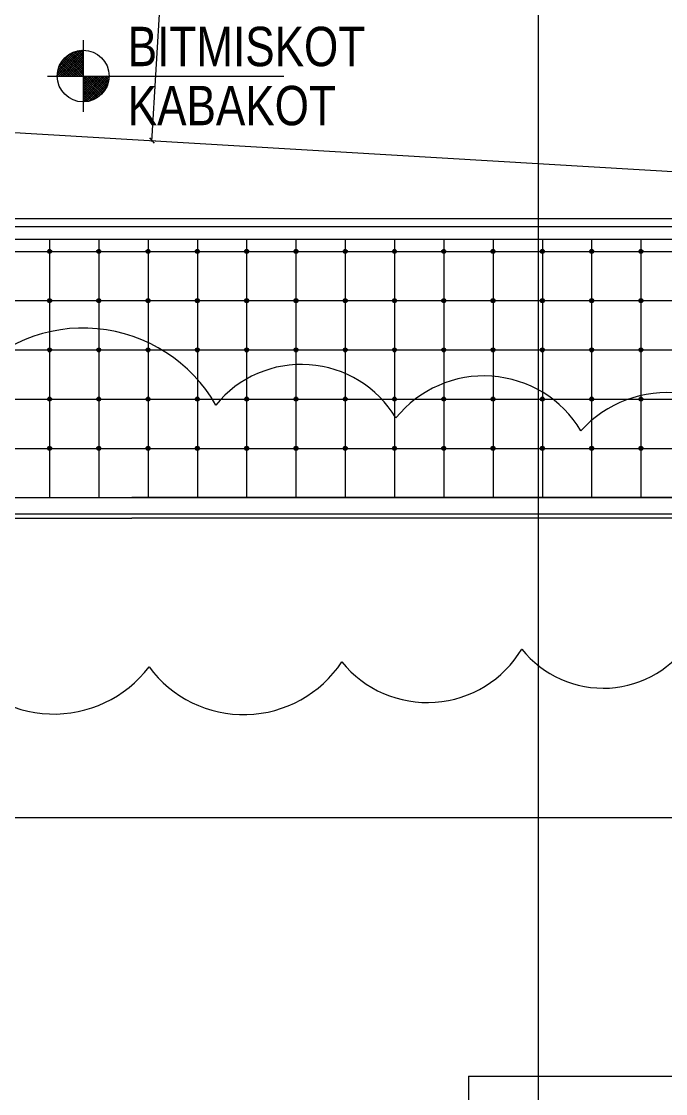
# Model space of a CAD drawing. Header units: millimetres. Extents: x 43168.9 to 43194.6, y -25545.1 to -25543.4.
# Drawn here: x 43174.199 to 43174.3559, y -25544.0512 to -25543.7899 of the extents above; entities that cross this region are included whole.
import ezdxf

# ---------------------------------------------------------------- set-up
doc = ezdxf.new("R2010")
doc.units = ezdxf.units.MM
doc.header["$LTSCALE"] = 200
for name, pattern in [('DASHDOT', [1, 0.5, -0.25, 0, -0.25]), ('DASHDOT2', [0.5, 0.25, -0.125, 0, -0.125]), ('DOT2', [0.125, 0, -0.125])]:
    doc.linetypes.add(name, pattern=pattern)
for name, color, linetype in [('aks_sgh', 5, 'DASHDOT2'), ('duv_sgh', 4, 'Continuous'), ('gor-3_sgh', 191, 'Continuous'), ('gor-4_sgh', 17, 'Continuous'), ('izd.tas.ust_sgh', 213, 'DOT2'), ('olcu-uyg_sgh', 193, 'Continuous'), ('yapi-yaklasma_sgh', 41, 'DASHDOT')]:
    doc.layers.add(name, color=color, linetype=linetype)
doc.styles.add('text2', font='arial.ttf')

msp = doc.modelspace()

# ---------------------------------------------------------------- linework, layer by layer
at = {"color": 0}
for p, q in [((43174.21407, -25543.79446), (43174.21407, -25543.81186)), ((43174.20537, -25543.80316), (43174.26297, -25543.80316))]:
    msp.add_line(p, q, dxfattribs=at)
for p, q in [((43174.20778, -25543.80298), (43174.21389, -25543.79686)), ((43174.20782, -25543.80239), (43174.21331, -25543.79691)), ((43174.20795, -25543.80172), (43174.21267, -25543.79701)), ((43174.20814, -25543.80316), (43174.21407, -25543.79723)), ((43174.20817, -25543.80096), (43174.2119, -25543.79724)), ((43174.20866, -25543.79994), (43174.21085, -25543.79776)), ((43174.20868, -25543.80316), (43174.21407, -25543.79777)), ((43174.20922, -25543.80316), (43174.21407, -25543.79831)), ((43174.21407, -25543.80228), (43174.21008, -25543.79829)), ((43174.21407, -25543.80175), (43174.21038, -25543.79806)), ((43174.21407, -25543.80121), (43174.21071, -25543.79785)), ((43174.21407, -25543.80067), (43174.21103, -25543.79764)), ((43174.21407, -25543.80013), (43174.2114, -25543.79747)), ((43174.21407, -25543.79959), (43174.21177, -25543.7973)), ((43174.21407, -25543.79905), (43174.21217, -25543.79716)), ((43174.21407, -25543.79851), (43174.21259, -25543.79704)), ((43174.21407, -25543.79797), (43174.21304, -25543.79695)), ((43174.21407, -25543.79744), (43174.21351, -25543.79688)), ((43174.21407, -25543.7969), (43174.21403, -25543.79686)), ((43174.21063, -25543.80316), (43174.20825, -25543.80078)), ((43174.21117, -25543.80316), (43174.20842, -25543.80041)), ((43174.2117, -25543.80316), (43174.2086, -25543.80005)), ((43174.21224, -25543.80316), (43174.2088, -25543.79971)), ((43174.21278, -25543.80316), (43174.20902, -25543.7994)), ((43174.21332, -25543.80316), (43174.20927, -25543.7991)), ((43174.21386, -25543.80316), (43174.20951, -25543.79881)), ((43174.20976, -25543.80316), (43174.21407, -25543.79884)), ((43174.21407, -25543.80282), (43174.20979, -25543.79855)), ((43174.21029, -25543.80316), (43174.21407, -25543.79938)), ((43174.21083, -25543.80316), (43174.21407, -25543.79992)), ((43174.21137, -25543.80316), (43174.21407, -25543.80046)), ((43174.21191, -25543.80316), (43174.21407, -25543.801)), ((43174.20793, -25543.80316), (43174.20778, -25543.803)), ((43174.20847, -25543.80316), (43174.20782, -25543.8025)), ((43174.20901, -25543.80316), (43174.20788, -25543.80203)), ((43174.20955, -25543.80316), (43174.20799, -25543.80159)), ((43174.21009, -25543.80316), (43174.20809, -25543.80116)), ((43174.21245, -25543.80316), (43174.21407, -25543.80154)), ((43174.21299, -25543.80316), (43174.21407, -25543.80208)), ((43174.21353, -25543.80316), (43174.21407, -25543.80262)), ((43174.21407, -25543.80369), (43174.21461, -25543.80316)), ((43174.21407, -25543.80423), (43174.21514, -25543.80316)), ((43174.21407, -25543.80477), (43174.21568, -25543.80316)), ((43174.21407, -25543.80531), (43174.21622, -25543.80316)), ((43174.21407, -25543.80585), (43174.21676, -25543.80316)), ((43174.21407, -25543.80639), (43174.2173, -25543.80316)), ((43174.21407, -25543.80693), (43174.21784, -25543.80316)), ((43174.21407, -25543.80747), (43174.21838, -25543.80316)), ((43174.21407, -25543.808), (43174.21892, -25543.80316)), ((43174.21407, -25543.80854), (43174.21945, -25543.80316)), ((43174.21407, -25543.80908), (43174.21999, -25543.80316)), ((43174.21841, -25543.80771), (43174.21407, -25543.80336)), ((43174.21425, -25543.80944), (43174.22036, -25543.80333)), ((43174.21867, -25543.80743), (43174.2144, -25543.80316)), ((43174.21893, -25543.80715), (43174.21494, -25543.80316)), ((43174.21916, -25543.80684), (43174.21548, -25543.80316)), ((43174.21937, -25543.80652), (43174.21601, -25543.80316)), ((43174.21959, -25543.80619), (43174.21655, -25543.80316)), ((43174.21976, -25543.80582), (43174.21709, -25543.80316)), ((43174.21992, -25543.80545), (43174.21763, -25543.80316)), ((43174.22006, -25543.80505), (43174.21817, -25543.80316)), ((43174.22019, -25543.80463), (43174.21871, -25543.80316)), ((43174.22027, -25543.80418), (43174.21925, -25543.80316)), ((43174.22034, -25543.80371), (43174.21979, -25543.80316)), ((43174.22036, -25543.80319), (43174.22033, -25543.80316)), ((43174.21812, -25543.80795), (43174.21407, -25543.8039)), ((43174.21783, -25543.8082), (43174.21407, -25543.80444)), ((43174.21751, -25543.80842), (43174.21407, -25543.80498)), ((43174.21717, -25543.80863), (43174.21407, -25543.80552)), ((43174.21682, -25543.80881), (43174.21407, -25543.80606)), ((43174.21483, -25543.8094), (43174.22031, -25543.80391)), ((43174.2155, -25543.80927), (43174.22021, -25543.80456)), ((43174.21626, -25543.80905), (43174.21998, -25543.80532)), ((43174.21644, -25543.80897), (43174.21407, -25543.8066)), ((43174.21606, -25543.80913), (43174.21407, -25543.80713)), ((43174.21563, -25543.80924), (43174.21407, -25543.80767)), ((43174.2152, -25543.80934), (43174.21407, -25543.80821)), ((43174.21472, -25543.80941), (43174.21407, -25543.80875)), ((43174.21729, -25543.80856), (43174.21947, -25543.80638)), ((43174.21422, -25543.80944), (43174.21407, -25543.80929)), ((43174.24639, -25543.88336), (43174.24639, -25543.88336)), ((43174.29021, -25543.88649), (43174.29021, -25543.88649)), ((43174.33529, -25543.88962), (43174.33529, -25543.88962)), ((43174.32089, -25543.9428), (43174.32089, -25543.9428)), ((43174.23011, -25543.94718), (43174.23011, -25543.94718)), ((43174.27706, -25543.94593), (43174.27706, -25543.94593))]:
    msp.add_line(p, q)
at = {"color": 0, "linetype": 'ByBlock', "lineweight": -2}
msp.add_line((43174.23024, -25543.81825), (43174.23136, -25543.81952), dxfattribs=at)
msp.add_line((43174.23024, -25543.81825), (43174.23136, -25543.81952), dxfattribs=at)
at = {"color": 0}
msp.add_circle((43174.21407, -25543.80316), 0.0063, dxfattribs=at)
for centre, radius, start, end in [((43174.21405, -25543.90181), 0.03723, 29.702, 139.702), ((43174.2672, -25543.90027), 0.02682, 30.9166, 140.9166), ((43174.31165, -25543.90384), 0.02758, 31.0296, 141.0296), ((43174.35617, -25543.90844), 0.02811, 27.9754, 137.9754), ((43174.34067, -25543.92709), 0.02527, 218.4663, 328.4663), ((43174.29788, -25543.92903), 0.02682, 219.0834, 329.0834), ((43174.20698, -25543.92959), 0.02907, 212.7407, 322.7407), ((43174.25315, -25543.93012), 0.02867, 216.5267, 326.5267)]:
    msp.add_arc(centre, radius, start, end)
at = {"layer": 'aks_sgh'}
for p, q in [((43174.32488, -25543.74092), (43174.32488, -25544.60992)), ((43174.62688, -25543.83992), (43173.82488, -25543.83992)), ((43174.62688, -25543.90991), (43173.82488, -25543.90991)), ((43174.62688, -25543.98392), (43173.82488, -25543.98392))]:
    msp.add_line(p, q, dxfattribs=at)
at = {"layer": 'duv_sgh'}
for p, q in [((43174.09088, -25543.83792), (43174.36088, -25543.83792)), ((43174.09088, -25543.84292), (43174.36088, -25543.84292)), ((43174.08588, -25543.90591), (43174.22588, -25543.90591)), ((43174.36588, -25543.90591), (43174.22588, -25543.90591)), ((43174.09088, -25543.91091), (43174.22588, -25543.91091)), ((43174.36088, -25543.91091), (43174.22588, -25543.91091)), ((43174.30788, -25544.04692), (43174.30788, -25544.28292)), ((43174.30788, -25544.04692), (43174.36088, -25544.04692))]:
    msp.add_line(p, q, dxfattribs=at)
at = {"layer": 'gor-3_sgh'}
for p, q in [((43174.20568, -25543.84571), (43174.20608, -25543.84571)), ((43174.20568, -25543.84611), (43174.20568, -25543.84571)), ((43174.20608, -25543.84611), (43174.20568, -25543.84611)), ((43174.20608, -25543.84571), (43174.20608, -25543.84611)), ((43174.21768, -25543.84571), (43174.21808, -25543.84571)), ((43174.21768, -25543.84611), (43174.21768, -25543.84571)), ((43174.21808, -25543.84611), (43174.21768, -25543.84611)), ((43174.21808, -25543.84571), (43174.21808, -25543.84611)), ((43174.22968, -25543.84571), (43174.23008, -25543.84571)), ((43174.22968, -25543.84611), (43174.22968, -25543.84571)), ((43174.23008, -25543.84611), (43174.22968, -25543.84611)), ((43174.23008, -25543.84571), (43174.23008, -25543.84611)), ((43174.24168, -25543.84571), (43174.24208, -25543.84571)), ((43174.24168, -25543.84611), (43174.24168, -25543.84571)), ((43174.24208, -25543.84611), (43174.24168, -25543.84611)), ((43174.24208, -25543.84571), (43174.24208, -25543.84611)), ((43174.25368, -25543.84571), (43174.25408, -25543.84571)), ((43174.25368, -25543.84611), (43174.25368, -25543.84571)), ((43174.25408, -25543.84611), (43174.25368, -25543.84611)), ((43174.25408, -25543.84571), (43174.25408, -25543.84611)), ((43174.26568, -25543.84571), (43174.26608, -25543.84571)), ((43174.26568, -25543.84611), (43174.26568, -25543.84571)), ((43174.26608, -25543.84611), (43174.26568, -25543.84611)), ((43174.26608, -25543.84571), (43174.26608, -25543.84611)), ((43174.27768, -25543.84571), (43174.27808, -25543.84571)), ((43174.27768, -25543.84611), (43174.27768, -25543.84571)), ((43174.27808, -25543.84611), (43174.27768, -25543.84611)), ((43174.27808, -25543.84571), (43174.27808, -25543.84611)), ((43174.28968, -25543.84571), (43174.29008, -25543.84571)), ((43174.28968, -25543.84611), (43174.28968, -25543.84571)), ((43174.29008, -25543.84611), (43174.28968, -25543.84611)), ((43174.29008, -25543.84571), (43174.29008, -25543.84611)), ((43174.30168, -25543.84571), (43174.30208, -25543.84571)), ((43174.30168, -25543.84611), (43174.30168, -25543.84571)), ((43174.30208, -25543.84611), (43174.30168, -25543.84611)), ((43174.30208, -25543.84571), (43174.30208, -25543.84611)), ((43174.31368, -25543.84571), (43174.31408, -25543.84571)), ((43174.31368, -25543.84611), (43174.31368, -25543.84571)), ((43174.31408, -25543.84611), (43174.31368, -25543.84611)), ((43174.31408, -25543.84571), (43174.31408, -25543.84611)), ((43174.32568, -25543.84571), (43174.32608, -25543.84571)), ((43174.32568, -25543.84611), (43174.32568, -25543.84571)), ((43174.32608, -25543.84611), (43174.32568, -25543.84611)), ((43174.32608, -25543.84571), (43174.32608, -25543.84611)), ((43174.33768, -25543.84571), (43174.33808, -25543.84571)), ((43174.33768, -25543.84611), (43174.33768, -25543.84571)), ((43174.33808, -25543.84611), (43174.33768, -25543.84611)), ((43174.33808, -25543.84571), (43174.33808, -25543.84611)), ((43174.34968, -25543.84571), (43174.35008, -25543.84571)), ((43174.34968, -25543.84611), (43174.34968, -25543.84571)), ((43174.35008, -25543.84611), (43174.34968, -25543.84611)), ((43174.35008, -25543.84571), (43174.35008, -25543.84611)), ((43174.20568, -25543.85771), (43174.20608, -25543.85771)), ((43174.20568, -25543.85811), (43174.20568, -25543.85771)), ((43174.20608, -25543.85811), (43174.20568, -25543.85811)), ((43174.20608, -25543.85771), (43174.20608, -25543.85811)), ((43174.21768, -25543.85771), (43174.21808, -25543.85771)), ((43174.21768, -25543.85811), (43174.21768, -25543.85771)), ((43174.21808, -25543.85811), (43174.21768, -25543.85811)), ((43174.21808, -25543.85771), (43174.21808, -25543.85811)), ((43174.22968, -25543.85771), (43174.23008, -25543.85771)), ((43174.22968, -25543.85811), (43174.22968, -25543.85771)), ((43174.23008, -25543.85811), (43174.22968, -25543.85811)), ((43174.23008, -25543.85771), (43174.23008, -25543.85811)), ((43174.24168, -25543.85771), (43174.24208, -25543.85771)), ((43174.24168, -25543.85811), (43174.24168, -25543.85771)), ((43174.24208, -25543.85811), (43174.24168, -25543.85811)), ((43174.24208, -25543.85771), (43174.24208, -25543.85811)), ((43174.25368, -25543.85771), (43174.25408, -25543.85771)), ((43174.25368, -25543.85811), (43174.25368, -25543.85771)), ((43174.25408, -25543.85811), (43174.25368, -25543.85811)), ((43174.25408, -25543.85771), (43174.25408, -25543.85811)), ((43174.26568, -25543.85771), (43174.26608, -25543.85771)), ((43174.26568, -25543.85811), (43174.26568, -25543.85771)), ((43174.26608, -25543.85811), (43174.26568, -25543.85811)), ((43174.26608, -25543.85771), (43174.26608, -25543.85811)), ((43174.27768, -25543.85771), (43174.27808, -25543.85771)), ((43174.27768, -25543.85811), (43174.27768, -25543.85771)), ((43174.27808, -25543.85811), (43174.27768, -25543.85811)), ((43174.27808, -25543.85771), (43174.27808, -25543.85811)), ((43174.28968, -25543.85771), (43174.29008, -25543.85771)), ((43174.28968, -25543.85811), (43174.28968, -25543.85771)), ((43174.29008, -25543.85811), (43174.28968, -25543.85811)), ((43174.29008, -25543.85771), (43174.29008, -25543.85811)), ((43174.30168, -25543.85771), (43174.30208, -25543.85771)), ((43174.30168, -25543.85811), (43174.30168, -25543.85771)), ((43174.30208, -25543.85811), (43174.30168, -25543.85811)), ((43174.30208, -25543.85771), (43174.30208, -25543.85811)), ((43174.31368, -25543.85771), (43174.31408, -25543.85771)), ((43174.31368, -25543.85811), (43174.31368, -25543.85771)), ((43174.31408, -25543.85811), (43174.31368, -25543.85811)), ((43174.31408, -25543.85771), (43174.31408, -25543.85811)), ((43174.32568, -25543.85771), (43174.32608, -25543.85771)), ((43174.32568, -25543.85811), (43174.32568, -25543.85771)), ((43174.32608, -25543.85811), (43174.32568, -25543.85811)), ((43174.32608, -25543.85771), (43174.32608, -25543.85811)), ((43174.33768, -25543.85771), (43174.33808, -25543.85771)), ((43174.33768, -25543.85811), (43174.33768, -25543.85771)), ((43174.33808, -25543.85811), (43174.33768, -25543.85811)), ((43174.33808, -25543.85771), (43174.33808, -25543.85811)), ((43174.34968, -25543.85771), (43174.35008, -25543.85771)), ((43174.34968, -25543.85811), (43174.34968, -25543.85771)), ((43174.35008, -25543.85811), (43174.34968, -25543.85811)), ((43174.35008, -25543.85771), (43174.35008, -25543.85811)), ((43174.20568, -25543.86971), (43174.20608, -25543.86971)), ((43174.20568, -25543.87011), (43174.20568, -25543.86971)), ((43174.20608, -25543.87011), (43174.20568, -25543.87011)), ((43174.20608, -25543.86971), (43174.20608, -25543.87011)), ((43174.21768, -25543.86971), (43174.21808, -25543.86971)), ((43174.21768, -25543.87011), (43174.21768, -25543.86971)), ((43174.21808, -25543.87011), (43174.21768, -25543.87011)), ((43174.21808, -25543.86971), (43174.21808, -25543.87011)), ((43174.22968, -25543.86971), (43174.23008, -25543.86971)), ((43174.22968, -25543.87011), (43174.22968, -25543.86971)), ((43174.23008, -25543.87011), (43174.22968, -25543.87011)), ((43174.23008, -25543.86971), (43174.23008, -25543.87011)), ((43174.24168, -25543.86971), (43174.24208, -25543.86971)), ((43174.24168, -25543.87011), (43174.24168, -25543.86971)), ((43174.24208, -25543.87011), (43174.24168, -25543.87011)), ((43174.24208, -25543.86971), (43174.24208, -25543.87011)), ((43174.25368, -25543.86971), (43174.25408, -25543.86971)), ((43174.25368, -25543.87011), (43174.25368, -25543.86971)), ((43174.25408, -25543.87011), (43174.25368, -25543.87011)), ((43174.25408, -25543.86971), (43174.25408, -25543.87011)), ((43174.26568, -25543.86971), (43174.26608, -25543.86971)), ((43174.26568, -25543.87011), (43174.26568, -25543.86971)), ((43174.26608, -25543.87011), (43174.26568, -25543.87011)), ((43174.26608, -25543.86971), (43174.26608, -25543.87011)), ((43174.27768, -25543.86971), (43174.27808, -25543.86971)), ((43174.27768, -25543.87011), (43174.27768, -25543.86971)), ((43174.27808, -25543.87011), (43174.27768, -25543.87011)), ((43174.27808, -25543.86971), (43174.27808, -25543.87011)), ((43174.28968, -25543.86971), (43174.29008, -25543.86971)), ((43174.28968, -25543.87011), (43174.28968, -25543.86971)), ((43174.29008, -25543.87011), (43174.28968, -25543.87011)), ((43174.29008, -25543.86971), (43174.29008, -25543.87011)), ((43174.30168, -25543.86971), (43174.30208, -25543.86971)), ((43174.30168, -25543.87011), (43174.30168, -25543.86971)), ((43174.30208, -25543.87011), (43174.30168, -25543.87011)), ((43174.30208, -25543.86971), (43174.30208, -25543.87011)), ((43174.31368, -25543.86971), (43174.31408, -25543.86971)), ((43174.31368, -25543.87011), (43174.31368, -25543.86971)), ((43174.31408, -25543.87011), (43174.31368, -25543.87011)), ((43174.31408, -25543.86971), (43174.31408, -25543.87011)), ((43174.32568, -25543.86971), (43174.32608, -25543.86971)), ((43174.32568, -25543.87011), (43174.32568, -25543.86971)), ((43174.32608, -25543.87011), (43174.32568, -25543.87011)), ((43174.32608, -25543.86971), (43174.32608, -25543.87011)), ((43174.33768, -25543.86971), (43174.33808, -25543.86971)), ((43174.33768, -25543.87011), (43174.33768, -25543.86971)), ((43174.33808, -25543.87011), (43174.33768, -25543.87011)), ((43174.33808, -25543.86971), (43174.33808, -25543.87011)), ((43174.34968, -25543.86971), (43174.35008, -25543.86971)), ((43174.34968, -25543.87011), (43174.34968, -25543.86971)), ((43174.35008, -25543.87011), (43174.34968, -25543.87011)), ((43174.35008, -25543.86971), (43174.35008, -25543.87011)), ((43174.20568, -25543.88171), (43174.20608, -25543.88171)), ((43174.20568, -25543.88211), (43174.20568, -25543.88171)), ((43174.20608, -25543.88171), (43174.20608, -25543.88211)), ((43174.21768, -25543.88171), (43174.21808, -25543.88171)), ((43174.21768, -25543.88211), (43174.21768, -25543.88171)), ((43174.21808, -25543.88171), (43174.21808, -25543.88211)), ((43174.22968, -25543.88171), (43174.23008, -25543.88171)), ((43174.22968, -25543.88211), (43174.22968, -25543.88171)), ((43174.23008, -25543.88171), (43174.23008, -25543.88211)), ((43174.24168, -25543.88171), (43174.24208, -25543.88171)), ((43174.24168, -25543.88211), (43174.24168, -25543.88171)), ((43174.24208, -25543.88171), (43174.24208, -25543.88211)), ((43174.25368, -25543.88171), (43174.25408, -25543.88171)), ((43174.25368, -25543.88211), (43174.25368, -25543.88171)), ((43174.25408, -25543.88171), (43174.25408, -25543.88211)), ((43174.26568, -25543.88171), (43174.26608, -25543.88171)), ((43174.26568, -25543.88211), (43174.26568, -25543.88171)), ((43174.26608, -25543.88171), (43174.26608, -25543.88211)), ((43174.27768, -25543.88171), (43174.27808, -25543.88171)), ((43174.27768, -25543.88211), (43174.27768, -25543.88171)), ((43174.27808, -25543.88171), (43174.27808, -25543.88211)), ((43174.28968, -25543.88171), (43174.29008, -25543.88171)), ((43174.28968, -25543.88211), (43174.28968, -25543.88171)), ((43174.29008, -25543.88171), (43174.29008, -25543.88211)), ((43174.30168, -25543.88171), (43174.30208, -25543.88171)), ((43174.30168, -25543.88211), (43174.30168, -25543.88171)), ((43174.30208, -25543.88171), (43174.30208, -25543.88211)), ((43174.31368, -25543.88171), (43174.31408, -25543.88171)), ((43174.31368, -25543.88211), (43174.31368, -25543.88171)), ((43174.31408, -25543.88171), (43174.31408, -25543.88211)), ((43174.32568, -25543.88171), (43174.32608, -25543.88171)), ((43174.32568, -25543.88211), (43174.32568, -25543.88171)), ((43174.32608, -25543.88171), (43174.32608, -25543.88211)), ((43174.33768, -25543.88171), (43174.33808, -25543.88171)), ((43174.33768, -25543.88211), (43174.33768, -25543.88171)), ((43174.33808, -25543.88171), (43174.33808, -25543.88211)), ((43174.34968, -25543.88171), (43174.35008, -25543.88171)), ((43174.34968, -25543.88211), (43174.34968, -25543.88171)), ((43174.35008, -25543.88171), (43174.35008, -25543.88211)), ((43174.20608, -25543.88211), (43174.20568, -25543.88211)), ((43174.21808, -25543.88211), (43174.21768, -25543.88211)), ((43174.23008, -25543.88211), (43174.22968, -25543.88211)), ((43174.24208, -25543.88211), (43174.24168, -25543.88211)), ((43174.25408, -25543.88211), (43174.25368, -25543.88211)), ((43174.26608, -25543.88211), (43174.26568, -25543.88211)), ((43174.27808, -25543.88211), (43174.27768, -25543.88211)), ((43174.29008, -25543.88211), (43174.28968, -25543.88211)), ((43174.30208, -25543.88211), (43174.30168, -25543.88211)), ((43174.31408, -25543.88211), (43174.31368, -25543.88211)), ((43174.32608, -25543.88211), (43174.32568, -25543.88211)), ((43174.33808, -25543.88211), (43174.33768, -25543.88211)), ((43174.35008, -25543.88211), (43174.34968, -25543.88211)), ((43174.20568, -25543.89371), (43174.20608, -25543.89371)), ((43174.20568, -25543.89411), (43174.20568, -25543.89371)), ((43174.20608, -25543.89411), (43174.20568, -25543.89411)), ((43174.20608, -25543.89371), (43174.20608, -25543.89411)), ((43174.21768, -25543.89371), (43174.21808, -25543.89371)), ((43174.21768, -25543.89411), (43174.21768, -25543.89371)), ((43174.21808, -25543.89411), (43174.21768, -25543.89411)), ((43174.21808, -25543.89371), (43174.21808, -25543.89411)), ((43174.22968, -25543.89371), (43174.23008, -25543.89371)), ((43174.22968, -25543.89411), (43174.22968, -25543.89371)), ((43174.23008, -25543.89411), (43174.22968, -25543.89411)), ((43174.23008, -25543.89371), (43174.23008, -25543.89411)), ((43174.24168, -25543.89371), (43174.24208, -25543.89371)), ((43174.24168, -25543.89411), (43174.24168, -25543.89371)), ((43174.24208, -25543.89411), (43174.24168, -25543.89411)), ((43174.24208, -25543.89371), (43174.24208, -25543.89411)), ((43174.25368, -25543.89371), (43174.25408, -25543.89371)), ((43174.25368, -25543.89411), (43174.25368, -25543.89371)), ((43174.25408, -25543.89411), (43174.25368, -25543.89411)), ((43174.25408, -25543.89371), (43174.25408, -25543.89411)), ((43174.26568, -25543.89371), (43174.26608, -25543.89371)), ((43174.26568, -25543.89411), (43174.26568, -25543.89371)), ((43174.26608, -25543.89411), (43174.26568, -25543.89411)), ((43174.26608, -25543.89371), (43174.26608, -25543.89411)), ((43174.27768, -25543.89371), (43174.27808, -25543.89371)), ((43174.27768, -25543.89411), (43174.27768, -25543.89371)), ((43174.27808, -25543.89411), (43174.27768, -25543.89411)), ((43174.27808, -25543.89371), (43174.27808, -25543.89411)), ((43174.28968, -25543.89371), (43174.29008, -25543.89371)), ((43174.28968, -25543.89411), (43174.28968, -25543.89371)), ((43174.29008, -25543.89411), (43174.28968, -25543.89411)), ((43174.29008, -25543.89371), (43174.29008, -25543.89411)), ((43174.30168, -25543.89371), (43174.30208, -25543.89371)), ((43174.30168, -25543.89411), (43174.30168, -25543.89371)), ((43174.30208, -25543.89411), (43174.30168, -25543.89411)), ((43174.30208, -25543.89371), (43174.30208, -25543.89411)), ((43174.31368, -25543.89371), (43174.31408, -25543.89371)), ((43174.31368, -25543.89411), (43174.31368, -25543.89371)), ((43174.31408, -25543.89411), (43174.31368, -25543.89411)), ((43174.31408, -25543.89371), (43174.31408, -25543.89411)), ((43174.32568, -25543.89371), (43174.32608, -25543.89371)), ((43174.32568, -25543.89411), (43174.32568, -25543.89371)), ((43174.32608, -25543.89411), (43174.32568, -25543.89411)), ((43174.32608, -25543.89371), (43174.32608, -25543.89411)), ((43174.33768, -25543.89371), (43174.33808, -25543.89371)), ((43174.33768, -25543.89411), (43174.33768, -25543.89371)), ((43174.33808, -25543.89411), (43174.33768, -25543.89411)), ((43174.33808, -25543.89371), (43174.33808, -25543.89411)), ((43174.34968, -25543.89371), (43174.35008, -25543.89371)), ((43174.34968, -25543.89411), (43174.34968, -25543.89371)), ((43174.35008, -25543.89411), (43174.34968, -25543.89411)), ((43174.35008, -25543.89371), (43174.35008, -25543.89411))]:
    msp.add_line(p, q, dxfattribs=at)
at = {"layer": 'gor-3_sgh', "linetype": 'ByBlock', "lineweight": -2}
for p, q in [((43174.20595, -25543.84598), (43174.20581, -25543.84584)), ((43174.20595, -25543.84584), (43174.20581, -25543.84598)), ((43174.21795, -25543.84598), (43174.21781, -25543.84584)), ((43174.21795, -25543.84584), (43174.21781, -25543.84598)), ((43174.22995, -25543.84598), (43174.22981, -25543.84584)), ((43174.22995, -25543.84584), (43174.22981, -25543.84598)), ((43174.24195, -25543.84598), (43174.24181, -25543.84584)), ((43174.24195, -25543.84584), (43174.24181, -25543.84598)), ((43174.25395, -25543.84598), (43174.25381, -25543.84584)), ((43174.25395, -25543.84584), (43174.25381, -25543.84598)), ((43174.26595, -25543.84598), (43174.26581, -25543.84584)), ((43174.26595, -25543.84584), (43174.26581, -25543.84598)), ((43174.27795, -25543.84598), (43174.27781, -25543.84584)), ((43174.27795, -25543.84584), (43174.27781, -25543.84598)), ((43174.28995, -25543.84598), (43174.28981, -25543.84584)), ((43174.28995, -25543.84584), (43174.28981, -25543.84598)), ((43174.30195, -25543.84598), (43174.30181, -25543.84584)), ((43174.30195, -25543.84584), (43174.30181, -25543.84598)), ((43174.31395, -25543.84598), (43174.31381, -25543.84584)), ((43174.31395, -25543.84584), (43174.31381, -25543.84598)), ((43174.32595, -25543.84598), (43174.32581, -25543.84584)), ((43174.32595, -25543.84584), (43174.32581, -25543.84598)), ((43174.33795, -25543.84598), (43174.33781, -25543.84584)), ((43174.33795, -25543.84584), (43174.33781, -25543.84598)), ((43174.34995, -25543.84598), (43174.34981, -25543.84584)), ((43174.34995, -25543.84584), (43174.34981, -25543.84598)), ((43174.20595, -25543.85798), (43174.20581, -25543.85784)), ((43174.20595, -25543.85784), (43174.20581, -25543.85798)), ((43174.21795, -25543.85798), (43174.21781, -25543.85784)), ((43174.21795, -25543.85784), (43174.21781, -25543.85798)), ((43174.22995, -25543.85798), (43174.22981, -25543.85784)), ((43174.22995, -25543.85784), (43174.22981, -25543.85798)), ((43174.24195, -25543.85798), (43174.24181, -25543.85784)), ((43174.24195, -25543.85784), (43174.24181, -25543.85798)), ((43174.25395, -25543.85798), (43174.25381, -25543.85784)), ((43174.25395, -25543.85784), (43174.25381, -25543.85798)), ((43174.26595, -25543.85798), (43174.26581, -25543.85784)), ((43174.26595, -25543.85784), (43174.26581, -25543.85798)), ((43174.27795, -25543.85798), (43174.27781, -25543.85784)), ((43174.27795, -25543.85784), (43174.27781, -25543.85798)), ((43174.28995, -25543.85798), (43174.28981, -25543.85784)), ((43174.28995, -25543.85784), (43174.28981, -25543.85798)), ((43174.30195, -25543.85798), (43174.30181, -25543.85784)), ((43174.30195, -25543.85784), (43174.30181, -25543.85798)), ((43174.31395, -25543.85798), (43174.31381, -25543.85784)), ((43174.31395, -25543.85784), (43174.31381, -25543.85798)), ((43174.32595, -25543.85798), (43174.32581, -25543.85784)), ((43174.32595, -25543.85784), (43174.32581, -25543.85798)), ((43174.33795, -25543.85798), (43174.33781, -25543.85784)), ((43174.33795, -25543.85784), (43174.33781, -25543.85798)), ((43174.34995, -25543.85798), (43174.34981, -25543.85784)), ((43174.34995, -25543.85784), (43174.34981, -25543.85798)), ((43174.20595, -25543.86998), (43174.20581, -25543.86984)), ((43174.20595, -25543.86984), (43174.20581, -25543.86998)), ((43174.21795, -25543.86998), (43174.21781, -25543.86984)), ((43174.21795, -25543.86984), (43174.21781, -25543.86998)), ((43174.22995, -25543.86998), (43174.22981, -25543.86984)), ((43174.22995, -25543.86984), (43174.22981, -25543.86998)), ((43174.24195, -25543.86998), (43174.24181, -25543.86984)), ((43174.24195, -25543.86984), (43174.24181, -25543.86998)), ((43174.25395, -25543.86998), (43174.25381, -25543.86984)), ((43174.25395, -25543.86984), (43174.25381, -25543.86998)), ((43174.26595, -25543.86998), (43174.26581, -25543.86984)), ((43174.26595, -25543.86984), (43174.26581, -25543.86998)), ((43174.27795, -25543.86998), (43174.27781, -25543.86984)), ((43174.27795, -25543.86984), (43174.27781, -25543.86998)), ((43174.28995, -25543.86998), (43174.28981, -25543.86984)), ((43174.28995, -25543.86984), (43174.28981, -25543.86998)), ((43174.30195, -25543.86998), (43174.30181, -25543.86984)), ((43174.30195, -25543.86984), (43174.30181, -25543.86998)), ((43174.31395, -25543.86998), (43174.31381, -25543.86984)), ((43174.31395, -25543.86984), (43174.31381, -25543.86998)), ((43174.32595, -25543.86998), (43174.32581, -25543.86984)), ((43174.32595, -25543.86984), (43174.32581, -25543.86998)), ((43174.33795, -25543.86998), (43174.33781, -25543.86984)), ((43174.33795, -25543.86984), (43174.33781, -25543.86998)), ((43174.34995, -25543.86998), (43174.34981, -25543.86984)), ((43174.34995, -25543.86984), (43174.34981, -25543.86998)), ((43174.20595, -25543.88198), (43174.20581, -25543.88184)), ((43174.20595, -25543.88184), (43174.20581, -25543.88198)), ((43174.21795, -25543.88198), (43174.21781, -25543.88184)), ((43174.21795, -25543.88184), (43174.21781, -25543.88198)), ((43174.22995, -25543.88198), (43174.22981, -25543.88184)), ((43174.22995, -25543.88184), (43174.22981, -25543.88198)), ((43174.24195, -25543.88198), (43174.24181, -25543.88184)), ((43174.24195, -25543.88184), (43174.24181, -25543.88198)), ((43174.25395, -25543.88198), (43174.25381, -25543.88184)), ((43174.25395, -25543.88184), (43174.25381, -25543.88198)), ((43174.26595, -25543.88198), (43174.26581, -25543.88184)), ((43174.26595, -25543.88184), (43174.26581, -25543.88198)), ((43174.27795, -25543.88198), (43174.27781, -25543.88184)), ((43174.27795, -25543.88184), (43174.27781, -25543.88198)), ((43174.28995, -25543.88198), (43174.28981, -25543.88184)), ((43174.28995, -25543.88184), (43174.28981, -25543.88198)), ((43174.30195, -25543.88198), (43174.30181, -25543.88184)), ((43174.30195, -25543.88184), (43174.30181, -25543.88198)), ((43174.31395, -25543.88198), (43174.31381, -25543.88184)), ((43174.31395, -25543.88184), (43174.31381, -25543.88198)), ((43174.32595, -25543.88198), (43174.32581, -25543.88184)), ((43174.32595, -25543.88184), (43174.32581, -25543.88198)), ((43174.33795, -25543.88198), (43174.33781, -25543.88184)), ((43174.33795, -25543.88184), (43174.33781, -25543.88198)), ((43174.34995, -25543.88198), (43174.34981, -25543.88184)), ((43174.34995, -25543.88184), (43174.34981, -25543.88198)), ((43174.20595, -25543.89398), (43174.20581, -25543.89384)), ((43174.20595, -25543.89384), (43174.20581, -25543.89398)), ((43174.21795, -25543.89398), (43174.21781, -25543.89384)), ((43174.21795, -25543.89384), (43174.21781, -25543.89398)), ((43174.22995, -25543.89398), (43174.22981, -25543.89384)), ((43174.22995, -25543.89384), (43174.22981, -25543.89398)), ((43174.24195, -25543.89398), (43174.24181, -25543.89384)), ((43174.24195, -25543.89384), (43174.24181, -25543.89398)), ((43174.25395, -25543.89398), (43174.25381, -25543.89384)), ((43174.25395, -25543.89384), (43174.25381, -25543.89398)), ((43174.26595, -25543.89398), (43174.26581, -25543.89384)), ((43174.26595, -25543.89384), (43174.26581, -25543.89398)), ((43174.27795, -25543.89398), (43174.27781, -25543.89384)), ((43174.27795, -25543.89384), (43174.27781, -25543.89398)), ((43174.28995, -25543.89398), (43174.28981, -25543.89384)), ((43174.28995, -25543.89384), (43174.28981, -25543.89398)), ((43174.30195, -25543.89398), (43174.30181, -25543.89384)), ((43174.30195, -25543.89384), (43174.30181, -25543.89398)), ((43174.31395, -25543.89398), (43174.31381, -25543.89384)), ((43174.31395, -25543.89384), (43174.31381, -25543.89398)), ((43174.32595, -25543.89398), (43174.32581, -25543.89384)), ((43174.32595, -25543.89384), (43174.32581, -25543.89398)), ((43174.33795, -25543.89398), (43174.33781, -25543.89384)), ((43174.33795, -25543.89384), (43174.33781, -25543.89398)), ((43174.34995, -25543.89398), (43174.34981, -25543.89384)), ((43174.34995, -25543.89384), (43174.34981, -25543.89398))]:
    msp.add_line(p, q, dxfattribs=at)
at = {"layer": 'gor-3_sgh'}
for centre in [(43174.20588, -25543.84591), (43174.21788, -25543.84591), (43174.22988, -25543.84591), (43174.24188, -25543.84591), (43174.25388, -25543.84591), (43174.26588, -25543.84591), (43174.27788, -25543.84591), (43174.28988, -25543.84591), (43174.30188, -25543.84591), (43174.31388, -25543.84591), (43174.32588, -25543.84591), (43174.33788, -25543.84591), (43174.34988, -25543.84591), (43174.20588, -25543.85791), (43174.21788, -25543.85791), (43174.22988, -25543.85791), (43174.24188, -25543.85791), (43174.25388, -25543.85791), (43174.26588, -25543.85791), (43174.27788, -25543.85791), (43174.28988, -25543.85791), (43174.30188, -25543.85791), (43174.31388, -25543.85791), (43174.32588, -25543.85791), (43174.33788, -25543.85791), (43174.34988, -25543.85791), (43174.20588, -25543.86991), (43174.21788, -25543.86991), (43174.22988, -25543.86991), (43174.24188, -25543.86991), (43174.25388, -25543.86991), (43174.26588, -25543.86991), (43174.27788, -25543.86991), (43174.28988, -25543.86991), (43174.30188, -25543.86991), (43174.31388, -25543.86991), (43174.32588, -25543.86991), (43174.33788, -25543.86991), (43174.34988, -25543.86991), (43174.20588, -25543.88191), (43174.21788, -25543.88191), (43174.22988, -25543.88191), (43174.24188, -25543.88191), (43174.25388, -25543.88191), (43174.26588, -25543.88191), (43174.27788, -25543.88191), (43174.28988, -25543.88191), (43174.30188, -25543.88191), (43174.31388, -25543.88191), (43174.32588, -25543.88191), (43174.33788, -25543.88191), (43174.34988, -25543.88191), (43174.20588, -25543.89391), (43174.21788, -25543.89391), (43174.22988, -25543.89391), (43174.24188, -25543.89391), (43174.25388, -25543.89391), (43174.26588, -25543.89391), (43174.27788, -25543.89391), (43174.28988, -25543.89391), (43174.30188, -25543.89391), (43174.31388, -25543.89391), (43174.32588, -25543.89391), (43174.33788, -25543.89391), (43174.34988, -25543.89391)]:
    msp.add_circle(centre, 0.000483, dxfattribs=at)
at = {"layer": 'gor-4_sgh'}
for p, q in [((43174.20588, -25543.84292), (43174.20588, -25543.90591)), ((43174.21788, -25543.84292), (43174.21788, -25543.90591)), ((43174.22988, -25543.84292), (43174.22988, -25543.90591)), ((43174.24188, -25543.84292), (43174.24188, -25543.90591)), ((43174.25388, -25543.84292), (43174.25388, -25543.90591)), ((43174.26588, -25543.84292), (43174.26588, -25543.90591)), ((43174.27788, -25543.84292), (43174.27788, -25543.90591)), ((43174.28988, -25543.84292), (43174.28988, -25543.90591)), ((43174.30188, -25543.84292), (43174.30188, -25543.90591)), ((43174.31388, -25543.84292), (43174.31388, -25543.90591)), ((43174.32588, -25543.84292), (43174.32588, -25543.90591)), ((43174.33788, -25543.84292), (43174.33788, -25543.90591)), ((43174.34988, -25543.84292), (43174.34988, -25543.90591)), ((43174.09088, -25543.84591), (43174.36088, -25543.84591)), ((43173.90888, -25543.85791), (43174.54288, -25543.85791)), ((43173.90888, -25543.86991), (43174.54288, -25543.86991)), ((43173.90888, -25543.88191), (43174.54288, -25543.88191)), ((43173.90888, -25543.89391), (43174.54288, -25543.89391)), ((43173.90888, -25543.90591), (43174.54288, -25543.90591))]:
    msp.add_line(p, q, dxfattribs=at)
at = {"layer": 'izd.tas.ust_sgh', "ltscale": 0.5}
msp.add_line((43173.90388, -25543.80793), (43174.54788, -25543.80792), dxfattribs=at)
at = {"layer": 'olcu-uyg_sgh'}
for p, q in [((43174.23079, -25543.81913), (43174.24267, -25543.61901)), ((43174.23079, -25543.81913), (43174.24267, -25543.61901)), ((43174.2308, -25543.81888), (43174.2318, -25543.81894)), ((43174.2308, -25543.81888), (43174.2318, -25543.81894))]:
    msp.add_line(p, q, dxfattribs=at)
at = {"layer": 'yapi-yaklasma_sgh'}
msp.add_line((43173.824, -25543.79476), (43174.63777, -25543.84307), dxfattribs=at)
msp.add_line((43173.824, -25543.79476), (43174.63777, -25543.84307), dxfattribs=at)

# ---------------------------------------------------------------- texts
at = {"color": 0, "style": 'text2', "width": 0.8}
for tag, p, s in [('BITMISKOT', (43174.22493, -25543.80076), '+0,10'), ('KABAKOT', (43174.22493, -25543.81516), '±0,00')]:
    msp.add_attdef(tag, p, s, height=0.0096, dxfattribs=at)

doc.saveas('drawing.dxf')
